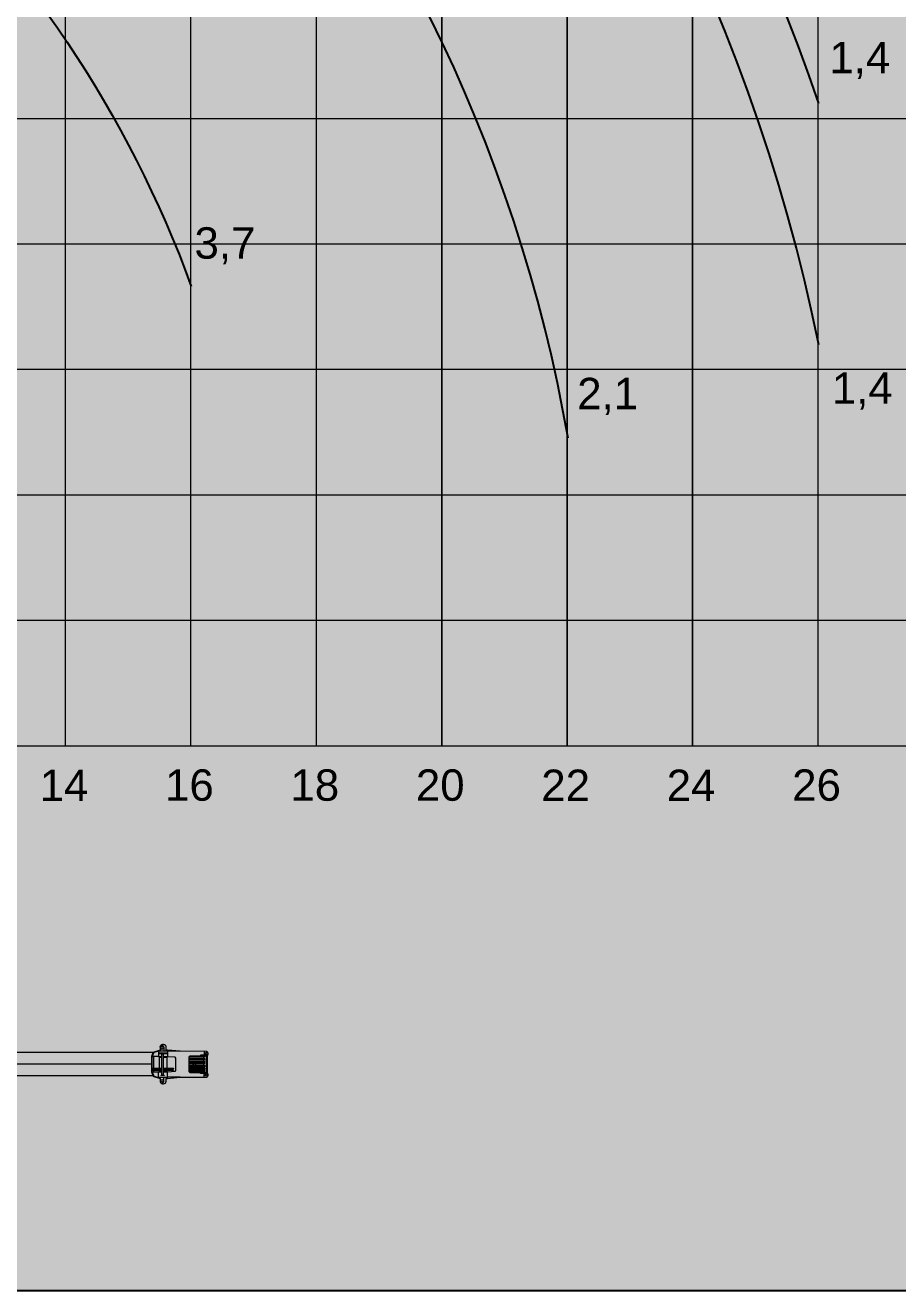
# Model space of a CAD drawing. Header units: millimetres. Extents: x -9578 to 51010, y -8688 to 62384.
# Drawn here: x 13359 to 27271, y -8688 to 11484 of the extents above; entities that cross this region are included whole.
import ezdxf

# ---------------------------------------------------------------- set-up
doc = ezdxf.new("R2010")
doc.units = ezdxf.units.MM
doc.set_wipeout_variables(frame=1)
doc.layers.add('Layer1', color=253, linetype='Continuous', lineweight=15)
doc.layers.add('Техника. Кран LTM 1030-2.1', color=250, linetype='Continuous', lineweight=15)
for name, color, linetype in [('PDF_Geometry', 250, 'Continuous'), ('PDF_Solid Fills', 250, 'Continuous'), ('PDF_Text', 250, 'Continuous')]:
    doc.layers.add(name, color=color, linetype=linetype)
doc.layers.add('Техника. Кран LTM 1030-2.1 Штрих', color=7, linetype='Continuous', lineweight=15, true_color=0xffe79e)
doc.styles.add('PDF LiebherrText-CondensedRegular', font='arial.ttf')

# ---------------------------------------------------------------- blocks, each defined once
blk = doc.blocks.new('LTM 1030-2.1-20250706.135147')
at = {"color": 0, "linetype": 'ByBlock', "lineweight": -2, "ltscale": 20, "transparency": 16777216}
blk.add_wipeout([(165, 19), (165, 15), (147, 7), (147, 7), (144, 4), (142, 0), (144, -4), (147, -7), (147, -7), (165, -15), (165, -19), (126, -19), (-165, -19), (-165, -15), (-147, -7), (-147, -7), (-144, -4), (-142, 0), (-144, 4), (-147, 7), (-147, 7), (-165, 15), (-165, 19), (126, 19)], dxfattribs=at)
at = {"layer": 'Техника. Кран LTM 1030-2.1 Штрих', "ltscale": 20, "transparency": 16777216}
h = blk.add_hatch(color=256, dxfattribs=at)
h.dxf.hatch_style = 1
h.set_gradient(color1=(132, 132, 132), tint=1, name='CYLINDER')
edge = h.paths.add_edge_path()
edge.add_line((165, 19), (165, 15))
edge.add_line((165, 15), (147, 7))
edge.add_arc((150, 0), 7.98, 112.5011, 247.4989)
edge.add_line((147, -7), (165, -15))
edge.add_line((165, -15), (165, -19))
edge.add_line((165, -19), (-165, -19))
edge.add_line((-165, -19), (-165, -15))
edge.add_line((-165, -15), (-147, -7))
edge.add_arc((-150, 0), 7.98, 292.5011, 427.4989)
edge.add_line((-147, 7), (-165, 15))
edge.add_line((-165, 15), (-165, 19))
edge.add_line((-165, 19), (165, 19))
at = {"color": 0, "linetype": 'ByBlock', "lineweight": -2, "ltscale": 20, "transparency": 16777216}
blk.add_lwpolyline([(165, 19), (165, 15), (147, 7, 0.668164), (147, -7), (165, -15), (165, -19), (-165, -19), (-165, -15), (-147, -7, 0.668164), (-147, 7), (-165, 15), (-165, 19)], format="xyb", close=True, dxfattribs=at)
at = {"color": 0, "linetype": 'ByBlock', "lineweight": 9, "ltscale": 20, "transparency": 16777216}
for points in [[(-165, 15), (165, 15)], [(165, -15), (-165, -15)]]:
    blk.add_lwpolyline(points, dxfattribs=at)
blk = doc.blocks.new('LTM 1030-2.1-20230312.210725')
at = {"color": 0, "linetype": 'ByBlock', "lineweight": -2, "ltscale": 20, "transparency": 16777216}
blk.add_wipeout([(242, 142), (242, -132), (142, -132), (142, 142)], dxfattribs=at)
at = {"layer": 'Техника. Кран LTM 1030-2.1 Штрих', "ltscale": 20, "transparency": 16777216}
h = blk.add_hatch(color=256, dxfattribs=at)
h.dxf.hatch_style = 1
h.paths.add_polyline_path([(142, 142), (242, 142), (242, -132), (142, -132)])
at = {"color": 0, "linetype": 'ByBlock', "lineweight": -2, "ltscale": 20, "transparency": 16777216}
blk.add_lwpolyline([(142, 142), (242, 142), (242, -132), (142, -132)], close=True, dxfattribs=at)
blk.add_blockref('LTM 1030-2.1-20250706.135147', (192, -104), dxfattribs=at)
blk.add_blockref('LTM 1030-2.1-20250706.135147', (192, -50), dxfattribs=at)
blk.add_blockref('LTM 1030-2.1-20250706.135147', (192, 4), dxfattribs=at)
blk.add_blockref('LTM 1030-2.1-20250706.135147', (192, 58), dxfattribs=at)
blk.add_blockref('LTM 1030-2.1-20250706.135147', (192, 112), dxfattribs=at)
blk.add_wipeout([(277, -105), (275, -110), (273, -114), (271, -119), (268, -123), (268, -123), (268, -123), (264, -127), (260, -130), (255, -132), (250, -132), (250, -132), (6, -132), (6, -136), (-22, -136), (-22, -141), (-18, -141), (-18, -141), (-25, -152), (-28, -163), (-27, -176), (-22, -187), (-14, -196), (-3, -201), (417, -202), (623, -221), (640, -221), (640, -267), (640, -267), (644, -280), (651, -292), (662, -301), (674, -307), (682, -309), (699, -309), (699, -309), (713, -304), (724, -295), (733, -284), (738, -270), (738, -267), (738, -220), (840, -191), (840, -191), (844, -189), (848, -185), (851, -181), (854, -176), (854, -176), (874, -117), (874, -117), (875, -114), (876, -110), (876, -107), (876, -103), (876, 112), (876, 112), (876, 116), (876, 119), (875, 123), (874, 126), (854, 185), (854, 185), (851, 190), (848, 194), (844, 198), (840, 200), (738, 229), (738, 276), (738, 276), (734, 289), (727, 301), (716, 311), (703, 317), (699, 317), (682, 317), (682, 317), (668, 314), (656, 306), (647, 296), (641, 283), (640, 276), (640, 231), (623, 231), (417, 211), (-3, 211), (-3, 211), (-14, 205), (-22, 196), (-27, 184), (-28, 172), (-25, 160), (-18, 151), (-22, 151), (-22, 145), (6, 145), (6, 142), (250, 142), (250, 142), (255, 141), (260, 139), (264, 136), (268, 132), (268, 132), (268, 132), (271, 128), (273, 123), (275, 119), (277, 114), (277, 114)], dxfattribs=at)
at = {"layer": 'Техника. Кран LTM 1030-2.1 Штрих', "ltscale": 20, "transparency": 16777216}
h = blk.add_hatch(color=256, dxfattribs=at)
h.dxf.hatch_style = 1
edge = h.paths.add_edge_path()
edge.add_arc((234, -96), 44, 321.3834, 348.4553, ccw=False)
edge.add_arc((249, -109), 23.9, 272.5535, 322.3361, ccw=False)
edge.add_line((250, -132), (6, -132))
edge.add_line((6, -132), (6, -136))
edge.add_line((6, -136), (-22, -136))
edge.add_line((-22, -136), (-22, -141))
edge.add_line((-22, -141), (-18, -141))
edge.add_arc((9, -167), 36.6, 136.065, 250.8686)
edge.add_line((-3, -201), (417, -202))
edge.add_line((417, -202), (623, -221))
edge.add_line((623, -221), (640, -221))
edge.add_line((640, -221), (640, -267))
edge.add_arc((688, -261), 48.3, 187.1331, 262.8572)
edge.add_line((682, -309), (699, -309))
edge.add_arc((689, -259), 50.1, 281.7954, 351.8135)
edge.add_line((738, -267), (738, -220))
edge.add_line((738, -220), (840, -191))
edge.add_arc((831, -169), 23.4, 291.4531, 344.4289)
edge.add_line((854, -176), (874, -117))
edge.add_arc((834, -103), 42.4, 341.0087, 360.2255)
edge.add_line((876, -103), (876, 112))
edge.add_arc((834, 112), 42.4, 359.7745, 378.9913)
edge.add_line((874, 126), (854, 185))
edge.add_arc((831, 178), 23.4, 15.5711, 68.5469)
edge.add_line((840, 200), (738, 229))
edge.add_line((738, 229), (738, 276))
edge.add_arc((689, 268), 50.1, 8.1865, 78.2046)
edge.add_line((699, 317), (682, 317))
edge.add_arc((688, 270), 48.3, 97.1428, 172.8669)
edge.add_line((640, 276), (640, 231))
edge.add_line((640, 231), (623, 231))
edge.add_line((623, 231), (417, 211))
edge.add_line((417, 211), (-3, 211))
edge.add_arc((9, 176), 36.6, 109.1314, 223.935)
edge.add_line((-18, 151), (-22, 151))
edge.add_line((-22, 151), (-22, 145))
edge.add_line((-22, 145), (6, 145))
edge.add_line((6, 145), (6, 142))
edge.add_line((6, 142), (250, 142))
edge.add_arc((249, 118), 23.9, 37.6639, 87.4465, ccw=False)
edge.add_arc((234, 105), 44, 11.5447, 38.6166, ccw=False)
edge.add_line((277, 114), (277, -105))
at = {"color": 0, "linetype": 'ByBlock', "lineweight": -2, "ltscale": 20, "transparency": 16777216}
blk.add_lwpolyline([(277, -105, -0.118676), (268, -123, -0.220699), (250, -132), (6, -132), (6, -136), (-22, -136), (-22, -141), (-18, -141, 0.547505), (-3, -201), (417, -202), (623, -221), (640, -221), (640, -267, 0.342982), (682, -309), (699, -309, 0.315386), (738, -267), (738, -220), (840, -191, 0.235357), (854, -176), (874, -117, 0.084046), (876, -103), (876, 112, 0.084046), (874, 126), (854, 185, 0.235357), (840, 200), (738, 229), (738, 276, 0.315386), (699, 317), (682, 317, 0.342982), (640, 276), (640, 231), (623, 231), (417, 211), (-3, 211, 0.547505), (-18, 151), (-22, 151), (-22, 145), (6, 145), (6, 142), (250, 142, -0.220699), (268, 132, -0.118676), (277, 114)], format="xyb", close=True, dxfattribs=at)
for points in [[(36, 211), (36, 151)], [(417, 211), (619, 211), (619, 125)], [(614, 211), (614, 215), (640, 215), (640, 231)], [(640, 215), (764, 215), (764, 128), (869, 128)], [(-18, 151), (93, 151), (93, 145), (6, 145)], [(839, 128), (839, -118)], [(-18, -141), (93, -141), (93, -136), (6, -136)], [(36, -201), (36, -141)], [(417, -202), (619, -201), (619, -115)], [(614, -201), (614, -206), (640, -206), (640, -221)], [(640, -206), (764, -206), (764, -118), (869, -118)]]:
    blk.add_lwpolyline(points, dxfattribs=at)
for points in [[(738, 276, 0.119542), (730, 297, 0.487806), (689, 297, 0.132948), (680, 276), (680, 215)], [(764, -201), (783, -201), (833, -184, 0.2268), (846, -170), (865, -118, 0.080941), (868, -101), (868, 110, 0.080941), (865, 128), (846, 179, 0.2268), (833, 193), (783, 211), (764, 211)], [(764, 128), (764, 125), (614, 125), (500, 116, 0.365431), (486, 96), (486, -77, 0.26371), (500, -107), (614, -115), (764, -115), (764, -118)], [(738, -267, -0.119542), (730, -289, -0.487806), (689, -289, -0.132948), (680, -267), (680, -206)]]:
    blk.add_lwpolyline(points, format="xyb", dxfattribs=at)
for points in [[(632, 125), (746, 125), (746, -108), (632, -108)], [(673, 186), (721, 186), (721, 180), (673, 180)], [(627, -162), (757, -162), (757, -176), (627, -176)]]:
    blk.add_lwpolyline(points, close=True, dxfattribs=at)
blk.add_circle((192, 0), 20, dxfattribs=at)
blk.add_ellipse((5, 176), major_axis=(0, 15), ratio=0.743197, dxfattribs=at)
at = {"color": 0, "linetype": 'ByBlock', "lineweight": -2, "ltscale": 20, "transparency": 16777216, "extrusion": (0, 0, -1)}
for centre, major_axis in [((5, -167), (0, -15)), ((709, -260), (0, -22.5))]:
    blk.add_ellipse(centre, major_axis=major_axis, ratio=0.743197, dxfattribs=at)
at = {"color": 0, "linetype": 'ByBlock', "lineweight": -2, "ltscale": 20, "transparency": 16777216}
blk.add_blockref('LTM 1030-2.1-20250706.135147', (689, 85), dxfattribs=at)
blk.add_wipeout([(-15, -136), (6, -136), (6, 145), (-15, 145)], dxfattribs=at)
at = {"layer": 'Техника. Кран LTM 1030-2.1 Штрих', "ltscale": 20, "transparency": 16777216}
h = blk.add_hatch(color=256, dxfattribs=at)
h.dxf.hatch_style = 1
h.paths.add_polyline_path([(-15, 145), (-15, -136), (6, -136), (6, 145)])
at = {"color": 0, "linetype": 'ByBlock', "lineweight": -2, "ltscale": 20, "transparency": 16777216}
blk.add_lwpolyline([(-15, 145), (-15, -136), (6, -136), (6, 145)], close=True, dxfattribs=at)
blk.add_wipeout([(713, 180), (713, -162), (690, -162), (690, 180)], dxfattribs=at)
at = {"layer": 'Техника. Кран LTM 1030-2.1 Штрих', "ltscale": 20, "transparency": 16777216}
h = blk.add_hatch(color=256, dxfattribs=at)
h.dxf.hatch_style = 1
h.paths.add_polyline_path([(690, 180), (713, 180), (713, -162), (690, -162)])
at = {"color": 0, "linetype": 'ByBlock', "lineweight": -2, "ltscale": 20, "transparency": 16777216}
blk.add_lwpolyline([(690, 180), (713, 180), (713, -162), (690, -162)], close=True, dxfattribs=at)
blk.add_ellipse((709, 268), major_axis=(0, 22.5), ratio=0.743197, dxfattribs=at)
blk = doc.blocks.new('LTM 1030-2.1- План')
at = {"color": 0, "linetype": 'ByBlock', "lineweight": -2, "ltscale": 20, "transparency": 16777216}
blk.add_wipeout([(-15408, 185), (-15408, -185), (1436, -185), (1436, 185)], dxfattribs=at)
at = {"layer": 'Техника. Кран LTM 1030-2.1 Штрих', "ltscale": 20, "true_color": 0xadadad, "transparency": 16777216}
h = blk.add_hatch(color=253, dxfattribs=at)
h.dxf.hatch_style = 1
h.paths.add_polyline_path([(-15408, 185), (-15408, -185), (1436, -185), (1436, 185)])
at = {"color": 0, "linetype": 'ByBlock', "lineweight": 5, "ltscale": 20, "transparency": 16777216}
blk.add_lwpolyline([(0, 0), (-16055, 0)], dxfattribs=at)
at = {"color": 0, "linetype": 'ByBlock', "lineweight": -2, "ltscale": 20, "transparency": 16777216}
blk.add_lwpolyline([(-15408, 185), (-15408, -185), (1436, -185), (1436, 185)], close=True, dxfattribs=at)
blk.add_blockref('LTM 1030-2.1-20230312.210725', (-16247, 0), dxfattribs=at)

msp = doc.modelspace()

# ---------------------------------------------------------------- hatches: boundary and pattern name
at = {"lineweight": 35, "true_color": 0xfff1c8, "transparency": 33554687}
h = msp.add_hatch(color=254, dxfattribs=at)
h.dxf.hatch_style = 1
h.paths.add_polyline_path([(51010, -8688), (-9578, -8688), (-9578, 62384), (51010, 62384)])
at = {"layer": 'PDF_Solid Fills', "transparency": 33554687}
h = msp.add_hatch(color=256, dxfattribs=at)
h.paths.add_polyline_path([(14219, 11256, 0.414069), (14007, 11468)], flags=0)
h.paths.add_polyline_path([(14007, 11045, 0.414162), (14219, 11256)], flags=0)
h.paths.add_polyline_path([(13795, 11256, 0.414254), (14007, 11045)], flags=0)
h.paths.add_polyline_path([(14007, 11468, 0.414162), (13795, 11256)], flags=0)
h = msp.add_hatch(color=256, dxfattribs=at)
h.paths.add_polyline_path([(20222, 11220, 0.414329), (20010, 11432)], flags=0)
h.paths.add_polyline_path([(20010, 11008, 0.414236), (20222, 11220)], flags=0)
h.paths.add_polyline_path([(19798, 11220, 0.413995), (20010, 11008)], flags=0)
h.paths.add_polyline_path([(20010, 11432, 0.414087), (19798, 11220)], flags=0)
h = msp.add_hatch(color=256, dxfattribs=at)
h.paths.add_polyline_path([(26217, 10281, 0.414162), (26005, 10493)], flags=0)
h.paths.add_polyline_path([(26005, 10069, 0.414069), (26217, 10281)], flags=0)
h.paths.add_polyline_path([(25793, 10281, 0.414069), (26005, 10069)], flags=0)
h.paths.add_polyline_path([(26005, 10493, 0.414162), (25793, 10281)], flags=0)
h = msp.add_hatch(color=256, dxfattribs=at)
h.paths.add_polyline_path([(16213, 7317, 0.414162), (16001, 7529)], flags=0)
h.paths.add_polyline_path([(16001, 7105, 0.414069), (16213, 7317)], flags=0)
h.paths.add_polyline_path([(15789, 7317, 0.414069), (16001, 7105)], flags=0)
h.paths.add_polyline_path([(16001, 7529, 0.414162), (15789, 7317)], flags=0)
h = msp.add_hatch(color=256, dxfattribs=at)
h.paths.add_polyline_path([(26217, 6421, 0.414162), (26005, 6633)], flags=0)
h.paths.add_polyline_path([(26005, 6209, 0.414069), (26217, 6421)], flags=0)
h.paths.add_polyline_path([(25793, 6421, 0.414069), (26005, 6209)], flags=0)
h.paths.add_polyline_path([(26005, 6633, 0.414162), (25793, 6421)], flags=0)
h = msp.add_hatch(color=256, dxfattribs=at)
h.paths.add_polyline_path([(22219, 4939, 0.414162), (22007, 5151)], flags=0)
h.paths.add_polyline_path([(22007, 4727, 0.414069), (22219, 4939)], flags=0)
h.paths.add_polyline_path([(21795, 4939, 0.414162), (22007, 4727)], flags=0)
h.paths.add_polyline_path([(22007, 5151, 0.414254), (21795, 4939)], flags=0)

# ---------------------------------------------------------------- linework, layer by layer
at = {"transparency": 16777216}
msp.add_lwpolyline([(51010, -8688), (-9578, -8688), (-9578, 62384), (51010, 62384)], close=True, dxfattribs=at)
at = {"layer": 'Layer1', "transparency": 16777216}
for points in [[(14000, -8), (14000, 51988)], [(16000, -8), (16000, 51988)], [(18000, -8), (18000, 51988)], [(20000, 47984), (20000, -8), (20000, 51988)], [(22000, 47984), (22000, -8), (22000, 51988)], [(24000, 47984), (24000, -8), (24000, 51988)], [(26000, -8), (26000, 51988)], [(14000, -8), (14000, 47984)], [(16000, -8), (16000, 47984)], [(18000, -8), (18000, 47984)], [(26000, -8), (26000, 47984)], [(23, 10000), (41999, 10000)], [(23, 8000), (41999, 8000)], [(23, 6000), (41999, 6000)], [(23, 4000), (41999, 4000)], [(0, 2000), (41999, 2000)], [(0, 0), (42000, 0)]]:
    msp.add_lwpolyline(points, dxfattribs=at)
at = {"layer": 'PDF_Geometry'}
for centre, radius, start, end in [((-2039, 705), 29628, 18.7724, 77.2693), ((-2030, 721), 28610, 11.4282, 77.3472), ((-2027, 727), 24401, 9.8556, 75.6723)]:
    msp.add_arc(centre, radius, start, end, dxfattribs=at)
msp.add_open_spline([(3724, 19074), (9292, 17241), (14002, 12811), (16006, 7323)], degree=3, dxfattribs=at)

# ---------------------------------------------------------------- texts
at = {"layer": 'PDF_Text', "char_height": 500, "attachment_point": 4, "style": 'PDF LiebherrText-CondensedRegular'}
for s, insert in [('1,4', (26180, 10924)), ('3,7', (16057, 7968)), ('2,1', (22160, 5568)), ('1,4', (26221, 5654)), ('14', (13587, -631)), ('16', (15587, -631)), ('18', (17587, -631)), ('20', (19587, -631)), ('22', (21587, -631)), ('24', (23587, -631)), ('26', (25588, -631))]:
    msp.add_mtext(s, dxfattribs=dict(at, insert=insert))

# ---------------------------------------------------------------- next in the draw order: block references
at = {"layer": 'Техника. Кран LTM 1030-2.1', "transparency": 16777216, "rotation": 180}
msp.add_blockref('LTM 1030-2.1- План', (0, -5074), dxfattribs=at)

doc.saveas('drawing.dxf')
